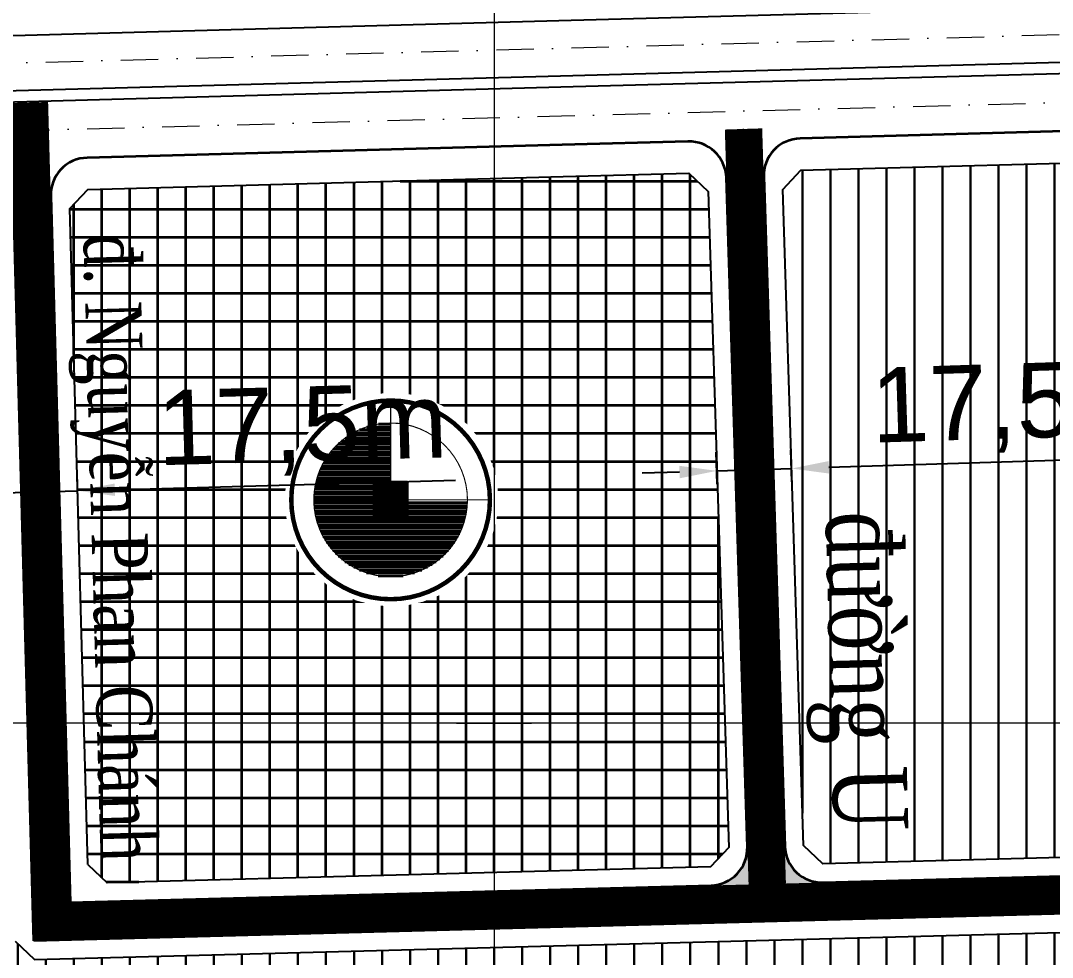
# Model space of a CAD drawing. Header units: millimetres. Extents: x 546597 to 607848, y 1180644 to 1193180.
# Drawn here: x 604073.3 to 604349.4, y 1186337.3 to 1186587.9 of the extents above; entities that cross this region are included whole.
import ezdxf

# ---------------------------------------------------------------- set-up
doc = ezdxf.new("R2010")
doc.units = ezdxf.units.MM
doc.header["$MEASUREMENT"] = 0
doc.linetypes.add('DASHDOT', pattern=[1, 0.5, -0.25, 0, -0.25])
doc.layers.get('0').update_dxf_attribs({"linetype": 'CONTINUOUS', "lineweight": 20})
doc.layers.get('DEFPOINTS').update_dxf_attribs({"linetype": 'CONTINUOUS', "lineweight": 20})
for name, color, linetype, lineweight in [('A-DUONG', 1, 'CONTINUOUS', 35), ('A-LE', 4, 'CONTINUOUS', 25), ('A-TIM', 6, 'DASHDOT', 13), ('DIM GIAO THONG', 3, 'CONTINUOUS', 15), ('hatch CTCC', 20, 'CONTINUOUS', 35), ('hatch Dan cu XDM', 50, 'CONTINUOUS', 30), ('toa do', 2, 'CONTINUOUS', 13)]:
    doc.layers.add(name, color=color, linetype=linetype, lineweight=lineweight)
doc.layers.add('duong HH', color=251, linetype='CONTINUOUS')
doc.layers.add('text DUONG', color=7, linetype='CONTINUOUS')
doc.styles.add('T-dung', font='VNTIME.TTF', dxfattribs={"width": 0.8})
doc.styles.add('VHEL-B', font='VHELVEB.TTF')
doc.dimstyles.new('S1', dxfattribs={"dimtxt": 20, "dimasz": 10, "dimexe": 5, "dimexo": 0.625, "dimgap": 2, "dimtad": 1, "dimdec": 0, "dimtxsty": 'VHEL-B', "dimcen": 2.5, "dimclrd": 256, "dimclre": 256, "dimadec": 0, "dimazin": 0, "dimtfac": 1, "dimtdec": 0, "dimtmove": 0, "dimatfit": 3, "dimfxl": 1, "dimarcsym": 0})
pattern_1 = [(90, (0, 0), (-7.5, 1.332267629550188e-15), [])]

# ---------------------------------------------------------------- blocks, each defined once
blk = doc.blocks.new('*D213')
at = {"layer": 'DEFPOINTS', "color": 0, "transparency": 16777216}
for p in [(604279.6028244767, 1186468.093649283), (604259.7445156965, 1186463.274901794), (604279.7346274768, 1186463.903734852)]:
    blk.add_point(p, dxfattribs=at)
at = {"layer": 'DIM GIAO THONG', "lineweight": -2, "transparency": 16777216}
for p, q in [((604259.7248646636, 1186463.899592787), (604259.4555044319, 1186472.462344169)), ((604279.7149764438, 1186464.528425845), (604279.4456162121, 1186473.091177228)), ((604289.5978803667, 1186468.408065812), (604380.7672676027, 1186471.27599998)), ((604249.6176568064, 1186467.150399695), (604239.6226009163, 1186466.835983166)), ((604259.6127126964, 1186467.464816224), (604279.6028244767, 1186468.093649283))]:
    blk.add_line(p, q, dxfattribs=at)
at = {"layer": 'DIM GIAO THONG', "transparency": 16777216}
for points in [[(604289.545477612, 1186470.07390846), (604289.6502831216, 1186466.742223163), (604279.6028244767, 1186468.093649283)], [(604249.5652540516, 1186468.816242344), (604249.6700595613, 1186465.484557047), (604259.6127126964, 1186467.464816224)]]:
    blk.add_solid(points, dxfattribs=at)
at = {"layer": 'DIM GIAO THONG', "color": 0, "transparency": 16777216, "insert": (604339.7287959759, 1186484.345904949), "char_height": 20, "attachment_point": 5, "rotation": 1.8017709611565043, "style": 'VHEL-B'}
blk.add_mtext('17,5m', dxfattribs=at)
blk = doc.blocks.new('*D214')
at = {"layer": 'DEFPOINTS', "color": 0, "transparency": 16777216}
for p in [(604088.508583085, 1186462.142869863), (604088.5967220322, 1186458.944702176), (604068.6043128045, 1186458.393727345)]:
    blk.add_point(p, dxfattribs=at)
at = {"layer": 'DIM GIAO THONG', "lineweight": -2, "transparency": 16777216}
for p, q in [((604088.5795040687, 1186459.569464965), (604088.3708393773, 1186467.14097217)), ((604068.5870948411, 1186459.018490134), (604068.3784301496, 1186466.589997339)), ((604098.504787699, 1186462.418357278), (604189.6846529604, 1186464.931201541)), ((604068.5161738574, 1186461.591895032), (604088.508583085, 1186462.142869863)), ((604058.5199692434, 1186461.316407617), (604048.5237646295, 1186461.040920201))]:
    blk.add_line(p, q, dxfattribs=at)
at = {"layer": 'DIM GIAO THONG', "transparency": 16777216}
for points in [[(604058.4740546742, 1186462.982441719), (604058.5658838126, 1186459.650373515), (604068.5161738574, 1186461.591895032)], [(604098.4588731297, 1186464.084391381), (604098.5507022681, 1186460.752323176), (604088.508583085, 1186462.142869863)]]:
    blk.add_solid(points, dxfattribs=at)
at = {"layer": 'DIM GIAO THONG', "color": 0, "transparency": 16777216, "insert": (604148.6973946, 1186478.160835757), "char_height": 20, "attachment_point": 5, "rotation": 1.578626342622241, "style": 'VHEL-B'}
blk.add_mtext('17,5m', dxfattribs=at)
blk = doc.blocks.new('A$C436B630D')
at = {"color": 7}
blk.add_wipeout([(28.12624671570711, 0.0002862571272999048), (32.603126502994485, 0.2808978480146038), (36.98099114703979, 1.2583929391440165), (41.152043091007386, 2.9087023572511725), (45.01357719310806, 5.191190007399655), (48.47050966805159, 8.04965346850014), (51.43771936540401, 11.413707883444886), (53.842143734811145, 15.200519067879782), (55.624577868472045, 19.31684316274027), (56.741132322456224, 23.661322607513114), (57.16431382047455, 28.126981899768452), (56.883702229587016, 32.603861687055826), (55.90620713845783, 36.98172633110113), (54.255897720350674, 41.15277827506867), (51.97341007020225, 45.01431237716946), (49.114946609101764, 48.47124485211293), (45.75089219415696, 51.43845454946535), (41.964081009722065, 53.84287891887243), (37.84775691486169, 55.62531305253344), (33.50327747008879, 56.741867506517565), (29.037618177833508, 57.16504900453589), (24.56073839054602, 56.88443741364841), (20.182873746500718, 55.90694232251917), (16.01182180253278, 54.256632904411845), (12.150287700432273, 51.974145254263874), (8.693355225489086, 49.115681793163276), (5.726145528136385, 45.751627378218245), (3.3217211587293605, 41.96481619378335), (1.5392870250682904, 37.84849209892292), (0.42273257108428197, 33.50401265414996), (-0.00044892693404108286, 29.038353361894565), (0.2801626639534902, 24.56147357460702), (1.2576577550826755, 20.18360893056189), (2.907967173190002, 16.012556986594177), (5.190454823338598, 12.151022884493216), (8.048918284438798, 8.69409040955037), (11.412972699383658, 5.726880712197669), (15.199783883819123, 3.3224563427905878), (19.316107978679213, 1.5400222091296314), (23.660587423452284, 0.4234677551455093)], dxfattribs=at)
h = blk.add_hatch()
h.set_pattern_fill('ANSI31', color=1, scale=6.01588887238056, angle=315, style=0)
h.set_pattern_definition([(0, (-506.0352714309702, -117.9717019856907), (2.08718073115724e-16, 0.75198610904757), [])])
h.paths.add_polyline_path([(23.81778976053465, 33.25392591045238), (28.33728200255428, 33.25392591045238), (28.33728200255428, 49.08174863364547, 0.4142135623697787), (7.773637937265448, 28.51810456812382, 1), (48.90092606830876, 28.51810456812382), (32.87051195849199, 28.51810456812382), (32.87051195849199, 24.01474356022663), (23.81778976053465, 24.0147435606923)])
at = {"color": 1, "const_width": 1.203177774476112}
blk.add_lwpolyline([(1.75774906470906, 28.51810456812382, 1), (54.91681494063232, 28.51810456812382, 1)], format="xyb", close=True, dxfattribs=at)
at = {"color": 1}
for points, const_width in [([(28.33728200255428, 55.09763750527054), (28.33728200255428, 28.51810456812382)], 0.300794443619028), ([(28.34415085951332, 33.25392591068521), (28.34415085951332, 23.92268613539636)], 9.02383330857084), ([(28.33728200255428, 28.51810456812382), (54.91681494063232, 28.51810456812382)], 0.300794443619028)]:
    blk.add_lwpolyline(points, dxfattribs=dict(at, const_width=const_width))
at = {"color": 1, "const_width": 0.300794443619028}
blk.add_lwpolyline([(7.773637937265448, 28.51810456812382, 1), (48.90092606830876, 28.51810456812382, 1), (7.773637937265448, 28.51810456812382, 1)], format="xyb", dxfattribs=at)
at = {"color": 1}
blk.add_lwpolyline([(23.81778976053465, 33.25392591068521), (23.81778976053465, 24.01474356045946), (32.87051195849199, 24.01474356045946), (32.87051195849199, 33.25392591068521)], close=True, dxfattribs=at)
blk = doc.blocks.new('CROSS')
for p, q in [((0, -5), (0, 5)), ((-5, 0), (5, 0))]:
    blk.add_line(p, q)

msp = doc.modelspace()

# ---------------------------------------------------------------- hatches: boundary and pattern name
at = {"layer": 'duong HH'}
msp.add_hatch(color=256, dxfattribs=at).paths.add_polyline_path([(604296.9281326188, 1186357.557986358), (604288.038451208, 1186357.324006141, -0.4127110905027705), (604277.7802821634, 1186367.006127586), (604277.7296688891, 1186368.615084046), (604267.7134761147, 1186368.972592562), (604267.780385018, 1186366.845610784, -0.4157176321793813), (604258.0484422825, 1186356.534656281), (604251.2733213586, 1186356.356332201), (604249.3337589325, 1186351.303550476), (604298.1093494241, 1186352.587344876)])
at = {"layer": 'hatch CTCC'}
h = msp.add_hatch(dxfattribs=at)
h.set_pattern_fill('M-TT-TIEUKHU', color=256, scale=7.5, style=0)
h.set_pattern_definition([(0, (0, 0), (0, 7.5), []), (90, (0, 0), (-7.5, 4.592425496802575e-16), [])])
h.paths.add_polyline_path([(604257.2607247726, 1186542.232675321), (604252.1053518726, 1186547.094740067), (604218.461034173, 1186546.182891972), (604091.2891040177, 1186542.746684472), (604086.4286719512, 1186537.613530593), (604091.2643539226, 1186362.148287142), (604096.4003666175, 1186357.281741412), (604257.9426052967, 1186361.533602218), (604262.7836660192, 1186366.662686741)])
at = {"layer": 'hatch Dan cu XDM'}
h = msp.add_hatch(dxfattribs=at)
h.set_pattern_fill('ANSI31', color=53, scale=60, angle=45, style=0)
h.set_pattern_definition(pattern_1)
h.paths.add_polyline_path([(604449.464183008, 1186547.445457492), (604444.3139350122, 1186552.307415166), (604381.7509359277, 1186550.608470972), (604282.0945289183, 1186547.90752439), (604277.2535725476, 1186542.774533246), (604282.7770053032, 1186367.188919981), (604287.9324825548, 1186362.322948613), (604449.3682241474, 1186366.572006371), (604454.2489978963, 1186371.702182245), (604452.3369744725, 1186453.045710187)])
h = msp.add_hatch(dxfattribs=at)
h.set_pattern_fill('ANSI31', color=53, scale=60, angle=45, style=0)
h.set_pattern_definition(pattern_1)
h.paths.add_polyline_path([(604647.9280265456, 1186346.789547014), (604642.8122623204, 1186351.656609732), (604076.9582506042, 1186336.763090154), (604071.8222379094, 1186341.629635884), (604071.4254665388, 1186356.0266921), (604066.289620524, 1186360.887050699), (604037.1330787536, 1186360.083519695), (604032.2424824714, 1186354.946931875), (604032.7988483942, 1186329.076879246), (604034.885312589, 1186304.622857363), (604038.5649321139, 1186300.865349396), (604046.9817226646, 1186297.564517198), (604064.881780738, 1186301.631710252), (604098.6299986829, 1186309.299870715), (604220.6658714031, 1186313.404557434), (604316.3305920068, 1186295.812099783), (604402.5042470209, 1186276.892615065), (604468.4745304164, 1186241.266513155), (604504.3965323631, 1186219.464735957), (604544.2322866332, 1186193.567845106), (604560.110671408, 1186177.241618264), (604566.127586049, 1186168.34687903), (604573.0578665341, 1186153.899662837), (604580.2204101572, 1186149.391514095), (604647.5679735983, 1186149.391514095), (604652.4504783602, 1186154.390133392)])

# ---------------------------------------------------------------- linework, layer by layer
at = {"layer": 'A-DUONG'}
for points in [[(604444.0880783683, 1186560.804415372), (604381.5206484895, 1186559.105350852), (604281.8708127543, 1186556.404582342, 0.4154884805882694), (604272.1466832639, 1186546.093836542), (604277.7802821634, 1186367.006127586, 0.4127110905027705), (604288.038451208, 1186357.324006141), (604449.5138218211, 1186361.574106952, 0.4133898521641136), (604459.247947259, 1186371.805635402), (604457.3351871399, 1186453.180504701), (604454.3549082633, 1186551.112281627, 0.4132550300736881)], [(604251.881541091, 1186555.591795458), (604218.2314465006, 1186554.679790789), (604091.0603247178, 1186551.243605131, 0.4143713315482833), (604081.3342232478, 1186540.971766166), (604086.5415686271, 1186352.02052202), (604258.0484422825, 1186356.534656281, 0.4157176321793813), (604267.780385018, 1186366.845610784), (604262.1475233808, 1186545.909882717, 0.4129397924604056)]]:
    msp.add_lwpolyline(points, format="xyb", close=True, dxfattribs=at)
msp.add_lwpolyline([(604076.8205106205, 1186341.761196391), (604071.3375734928, 1186540.712431448, 0.4140558108202295), (604061.0712657347, 1186550.433295582), (604052.5704160699, 1186550.203601157), (603947.9901860801, 1186547.376528287), (603845.0554820192, 1186544.608133977)], format="xyb", dxfattribs=at)
at = {"layer": 'A-DUONG', "flags": 128}
msp.add_lwpolyline([(606749.4770403621, 1185552.614040656), (606417.903133268, 1186084.044553093), (606311.6616505296, 1186257.624617537, 0.4154575056507972), (606295.1187278298, 1186261.568515108), (605839.2228793285, 1185979.865370415, -4.658721107188652e-05), (605839.2216903113, 1185979.864635861), (605489.0653062854, 1185763.589243787), (605438.7066412624, 1185740.804138228), (605397.5148568994, 1185727.847273143), (605360.9941377536, 1185727.238501802), (605328.9929264454, 1185728.85563844), (605250.7903515839, 1185748.874986099), (605044.5867009149, 1185807.074699556, 0.03148583000575315), (605044.2792055905, 1185807.140927258), (604952.5865557924, 1185820.922628416), (604924.5432321335, 1185833.017738136), (604904.090382723, 1185845.362182021), (604683.7673437642, 1186049.177562777), (604667.7514085501, 1186092.116183342), (604660.4079257674, 1186135.017006477), (604655.4732517143, 1186344.953658788, 0.4150377526312441), (604643.1608296178, 1186356.667515786), (604076.8205106205, 1186341.761196391)], format="xyb", dxfattribs=at)
at = {"layer": 'A-LE'}
msp.add_line((604091.2643539226, 1186362.148287142), (604096.4003666174, 1186357.281741412), dxfattribs=at)
for points in [[(603861.8592222376, 1186578.322082858), (603947.0962577048, 1186580.614509454), (604051.6719109986, 1186583.441458919), (604217.3333535457, 1186587.917659689), (604380.6198181644, 1186592.343145676), (604554.1131316443, 1186597.054484096), (604684.053574301, 1186600.580438551)], [(603855.7210354087, 1186563.401666902), (603947.4928115, 1186565.869841092), (604052.0704959102, 1186568.696845324), (604217.7317556834, 1186573.173041154), (604381.0194346141, 1186577.598560002), (604554.5135311265, 1186582.309919666), (604684.4536706111, 1186585.83586589)], [(603854.2317527615, 1186560.360528813), (603947.573466429, 1186562.870925491), (604052.1515640238, 1186565.697940864), (604217.8127866266, 1186570.174135689), (604381.1007125352, 1186574.599661221), (604554.594968309, 1186579.311025205), (604684.5350461318, 1186582.836969756)], [(604091.2643539226, 1186362.148287142), (604086.428671951, 1186537.613530593), (604091.2891040178, 1186542.746684472), (604218.461034173, 1186546.182891972), (604252.1053518727, 1186547.094740067), (604257.2607247726, 1186542.232675321), (604262.7836660193, 1186366.662686741), (604257.9426052968, 1186361.533602218), (604096.4003666174, 1186357.281741412)]]:
    msp.add_lwpolyline(points, dxfattribs=at)
msp.add_lwpolyline([(604449.464183008, 1186547.445457492), (604452.3369744725, 1186453.045710187), (604454.2489978963, 1186371.702182245), (604449.3682241474, 1186366.572006371), (604287.9324825548, 1186362.322948613), (604282.7770053032, 1186367.188919981), (604277.2535725476, 1186542.774533246), (604282.0945289183, 1186547.90752439), (604381.7509359277, 1186550.608470972), (604444.3139350122, 1186552.307415166)], close=True, dxfattribs=at)
at = {"layer": 'A-LE', "flags": 128}
msp.add_lwpolyline([(604071.8222379094, 1186341.629635884), (604076.9582506042, 1186336.763090154), (604642.8122623204, 1186351.656609732), (604647.9280265456, 1186346.789547014), (604652.4504783602, 1186154.390133392), (604647.5679735983, 1186149.391514095), (604580.2204101572, 1186149.391514095), (604573.0578665341, 1186153.899662837), (604566.127586049, 1186168.34687903), (604560.110671408, 1186177.241618264), (604544.2322866332, 1186193.567845106), (604504.3965323631, 1186219.464735957), (604468.4745304164, 1186241.266513155), (604402.5042470209, 1186276.892615065), (604316.3305920068, 1186295.812099783), (604220.6658714031, 1186313.404557434), (604098.6299986829, 1186309.299870715), (604064.881780738, 1186301.631710252)], dxfattribs=at)
at = {"layer": 'A-TIM', "ltscale": 20, "flags": 128}
for points in [[(603849.969421013, 1186552.493094316), (603947.7818261097, 1186555.12372749), (604052.360990024, 1186557.950771615), (604218.0221165472, 1186562.426963844), (604381.3106804945, 1186566.852506641), (604554.8053476858, 1186571.563881787), (604684.7452662115, 1186575.089822013), (604895.7729198202, 1186580.635380166), (605095.6520359564, 1186586.065697188), (605227.5837436134, 1186589.775932992), (605319.0165087532, 1186592.572264723), (605358.4674990645, 1186594.563747088), (605387.4124878482, 1186597.075723391), (605459.6636013883, 1186607.614327846), (605528.7712075447, 1186623.63325847), (605582.6912536765, 1186640.76572123), (605621.6977404719, 1186656.126841516), (605671.9553556608, 1186678.372880292), (605718.1449865302, 1186702.704126022), (605765.9874067059, 1186731.997029525), (605808.7378874883, 1186762.126792952), (605849.6326408981, 1186794.872815021), (605870.5145297274, 1186813.708038321), (605893.9626060959, 1186835.694625552), (605924.2361013436, 1186867.028716507), (605961.0480359147, 1186910.280122261), (605995.0074605033, 1186955.662070705), (606019.6923418236, 1186993.342565073), (606044.1101063336, 1187035.871810939), (606067.3205753681, 1187082.021234171), (606078.7328264263, 1187107.69538648)], [(603859.0274442125, 1186570.868259841), (603947.2945347796, 1186573.242177754), (604051.8712033997, 1186576.069154596), (604217.5325545478, 1186580.545352896), (604380.8196263249, 1186584.970855314), (604554.3133313194, 1186589.682204355), (604684.2536223892, 1186593.208154695), (604895.296779124, 1186598.75412689), (605095.1597958595, 1186604.18401368), (605227.0519496873, 1186607.893145375), (605318.2825106516, 1186610.683293), (605357.2266622115, 1186612.649190192), (605385.3191493852, 1186615.08718257), (605456.3034015147, 1186625.441001621), (605523.9728508438, 1186641.126571914), (605576.6193540504, 1186657.854381335), (605614.7059019573, 1186672.853221059), (605664.0543841069, 1186694.696841042), (605709.1797650608, 1186718.467473367), (605756.0240780049, 1186747.149256892), (605797.8424315202, 1186776.622073928), (605837.8881502807, 1186808.68824088), (605858.2446810775, 1186827.049597283), (605881.2385260543, 1186848.610264795), (605910.8039746626, 1186879.211503543), (605946.8769159676, 1186921.594644752), (605980.1564292428, 1186966.06798828), (606004.239099683, 1187002.829231573), (606028.1424956946, 1187044.462584437), (606050.9338116979, 1187089.778604836), (606059.778072809, 1187109.675547663)], [(604662.5704061955, 1186362.180115754), (604081.6810396239, 1186346.890859206), (604075.642080046, 1186566.017658449)], [(604662.5704061955, 1186362.180115754), (604081.6810396239, 1186346.890859206), (604075.642080046, 1186566.017658449)], [(604273.0947542611, 1186356.930681647), (604266.7394674855, 1186558.960284495)], [(604273.0947542611, 1186356.930681647), (604266.7394674855, 1186558.960284495)]]:
    msp.add_lwpolyline(points, dxfattribs=at)
at = {"layer": 'duong HH', "ltscale": 2, "const_width": 10, "flags": 128}
for points in [[(604662.5704061955, 1186362.180115754), (604081.6810396239, 1186346.890859206), (604075.642080046, 1186566.017658449)], [(604273.0953273075, 1186356.908543883), (604266.7400405318, 1186558.938146732)]]:
    msp.add_lwpolyline(points, dxfattribs=at)
at = {"layer": 'toa do', "color": 250}
msp.add_line((607842.6121475091, 1186400.000846166), (595707.0994928912, 1186400.000845889), dxfattribs=at)

# ---------------------------------------------------------------- block references
at = {"layer": 'toa do', "xscale": 2, "yscale": 2, "zscale": 2}
msp.add_blockref('CROSS', (604199.96913077, 1186400.000849491), dxfattribs=at)
msp.add_blockref('CROSS', (604199.96913077, 1186400.000849491), dxfattribs=at)

# ---------------------------------------------------------------- texts
at = {"layer": 'text DUONG', "color": 7, "linetype": 'Continuous', "lineweight": 9, "style": 'T-dung', "width": 0.8}
for s, height, rotation, p in [('®. NguyÔn Phan Ch¸nh', 15, 271.5776959090194, (604090.0651057363, 1186530.815855768)), ('®\xadêng U', 20, 271.4503853434736, (604288.7099275949, 1186456.426434427))]:
    msp.add_text(s, height=height, rotation=rotation, dxfattribs=at).set_placement(p)

# ---------------------------------------------------------------- dimensions: what is measured, and where the dimension line sits
at = {"layer": 'DIM GIAO THONG'}
dim = msp.add_aligned_dim(p1=(604259.7445156967, 1186463.274901794), p2=(604279.7346274769, 1186463.903734852), distance=4.191986995401299, text='17,5m', dimstyle='S1', override={"dimpost": 'm'}, dxfattribs=at)
dim.commit()
dim.dimension.update_dxf_attribs({"geometry": '*D213', "text_midpoint": (604339.7287959759, 1186484.345904949)})

# ---------------------------------------------------------------- next in the draw order: block references
at = {"layer": 'hatch CTCC'}
msp.add_blockref('A$C436B630D', (604143.96051785, 1186431.182062718), dxfattribs=at)

# ---------------------------------------------------------------- next in the draw order: linework, layer by layer
at = {"layer": 'toa do', "color": 250}
msp.add_line((604199.96913077, 1188405.401231449), (604199.96913077, 1184246.543248512), dxfattribs=at)

# ---------------------------------------------------------------- next in the draw order: dimensions: what is measured, and where the dimension line sits
at = {"layer": 'DIM GIAO THONG'}
dim = msp.add_aligned_dim(p1=(604068.6043128045, 1186458.393727345), p2=(604088.5967220322, 1186458.944702176), distance=3.1993819760212108, text='17,5m', dimstyle='S1', override={"dimpost": 'm'}, dxfattribs=at)
dim.commit()
dim.dimension.update_dxf_attribs({"geometry": '*D214', "text_midpoint": (604148.6973946, 1186478.160835757)})

doc.saveas('drawing.dxf')
